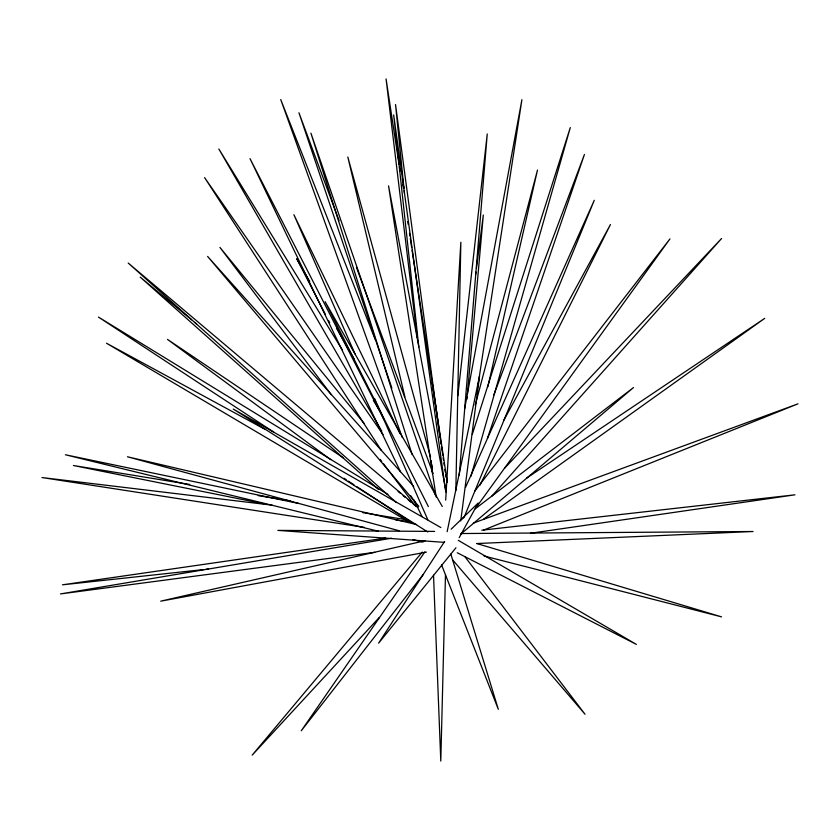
<?xml version="1.0" encoding="UTF-8"?>
<svg xmlns="http://www.w3.org/2000/svg" width="840" height="840" viewBox="0 0 840 840"><rect width="100%" height="100%" fill="white"/><g stroke="black" fill="none" stroke-linecap="round" stroke-linejoin="round"><path stroke-width="1.26" d="M455.837 490.602L460.856 242.246L445.683 500.147M445.483 574.875L440.79 761.082L433.534 575.222M459.27 475.062L487.242 133.97L457.821 395.808M466.945 399.189L467.177 396.575M467.407 393.971L483.315 214.998L476.459 268.17M475.619 274.659L475.955 272.066M460.74 520.968L479.556 375.931L447.143 531.678M476.637 394.065L477.036 391.471M477.635 387.576L521.913 99.698L464.625 408.87M487.83 386.799L537.495 170.047L475.209 405.29M470.925 476.312L570.297 127.575L472.332 434.217M487.421 438.344L584.441 154.445L493.857 394.79M464.163 517.125L594.279 200.298L465.497 487.452M479.766 485.425L610.449 224.542L503.947 420.021M459.218 537.642L478.233 502.971L451.122 529.211M444.602 541.506L378.599 643.157L455.952 547.743M424.872 551.891L301.266 730.769L423.024 574.791M474.558 491.39L669.963 238.886L475.209 508.83L633.507 387.544L460.908 533.999M422.289 552.069L252.189 755.139L379.312 617.432M491.568 496.461L721.581 238.497L504.704 468.09M461.654 519.246L463.733 517.65M483.578 519.162L764.757 318.339L526.691 478.076M483.851 529.977L798 403.83L473.33 523.11M425.407 540.635L160.724 601.167L426.374 552.122M391.556 538.22L60.501 593.922L374.745 552.342M385.602 538.083L62.465 584.819L203.301 569.594M530.471 533.274L794.997 494.812L481.803 530.208M205.905 569.31L208.52 569.026M476.501 543.553L753.081 531.51L461.171 533.537M434.606 531.416L277.841 530.387L444.549 542.377M272.223 505.166L42 477.55L364.371 527.384M395.787 519.981L411.39 521.85M189.714 484.459L73.406 465.507L263.372 503.695M258.195 495.621L290.504 500.882M362.87 512.673L406.812 519.834M298.914 503.528L65.373 454.755L378.462 531.248M416.577 524.538L127.46 456.771L399.053 530.733M412.818 539.637L423.003 542.125M484.008 555.975L721.529 616.854L477.393 543.7M457.254 552.751L636.363 644.396L458.272 540.33M265.325 429.492L106.481 343.224L409.07 522.008M440.864 527.552L233.268 409.08L427.728 531.962M387.901 494.424L98.459 317.079L273.851 432.201M344.001 478.244L346.195 479.682M348.39 481.131L353.871 484.722M357.157 486.885L413.06 523.572M343.507 457.979L167.486 339.402L330.781 459.69M191.583 319.809L140.207 277.106L378.578 489.552M194.607 322.319L196.623 323.988M398.118 491.453L400.134 493.132M403.158 495.642L405.174 497.312M408.198 499.832L411.222 502.341M413.238 504.011L416.252 506.52M417.848 507.549L128.195 263.025L396.396 502.572M413.7 486.476L207.606 256.421L418.834 506.394M452.75 559.997L585.029 714.242L465.192 557.057M364.151 423.444L219.922 247.401L331.244 394.674M380.195 459.428L381.78 461.517M383.355 463.606L414.939 505.386M383.093 434.616L204.603 177.608L381.37 450.481M410.603 495.59L417.721 506.594M342.489 350.175L218.841 148.984L381.832 431.256M373.401 400.47L380.961 412.766M442.26 506.489L325.101 301.697L428.358 506.594M309.74 281.484L296.709 258.699L325.5 314.622M336.452 328.178L354.05 358.921M328.503 320.45L329.7 322.77M384.006 419.769L250.016 158.645L400.459 471.692M399.956 433.65L293.885 214.694L355.068 354.05M414.078 500.042L422.026 516.59M374.588 398.506L427.865 519.845M375.197 339.528L280.728 99.54L402.308 437.608M441.473 564.648L498.32 709.317L450.849 554.106M339.077 220.71L298.935 112.76L391.87 388.101M356.412 267.32L433.052 473.403M435.33 495.033L310.926 133.182L412.125 454.587M430.574 457.202L347.812 156.986L404.88 396.848M446.208 492.44L388.553 185.882L436.181 497.07M399.074 164.556L386.064 78.918L417.207 337.586M399.462 167.15L400.05 171.045M407.736 221.645L408.135 224.249M409.511 233.331L409.909 235.924M410.298 238.518L411.673 247.601M412.072 250.194L447.332 482.454M402.843 181.608L402.465 179.015L402.738 181.619M403.221 184.191L403.788 188.087M432.169 382.546L432.548 385.14M432.936 387.733L433.503 391.619M433.881 394.212L438.606 426.626M438.984 429.219L441.074 443.478M441.452 446.072L442.774 455.144M443.153 457.737L443.531 460.331M443.909 462.924L444.286 465.518M444.854 469.413L445.231 471.996M445.61 474.59L445.988 477.183M445.421 489.846L393.677 114.912L418.824 347.056M440.034 437.524L395.524 104.559L403.925 188.097M440.559 441.431L440.906 444.034M403.022 184.222L403.442 188.129M431.109 460.519L432.516 473.56M434.354 490.518L434.637 493.122M404.187 190.701L404.45 193.316M431.77 464.804L432.159 468.72"/></g></svg>
